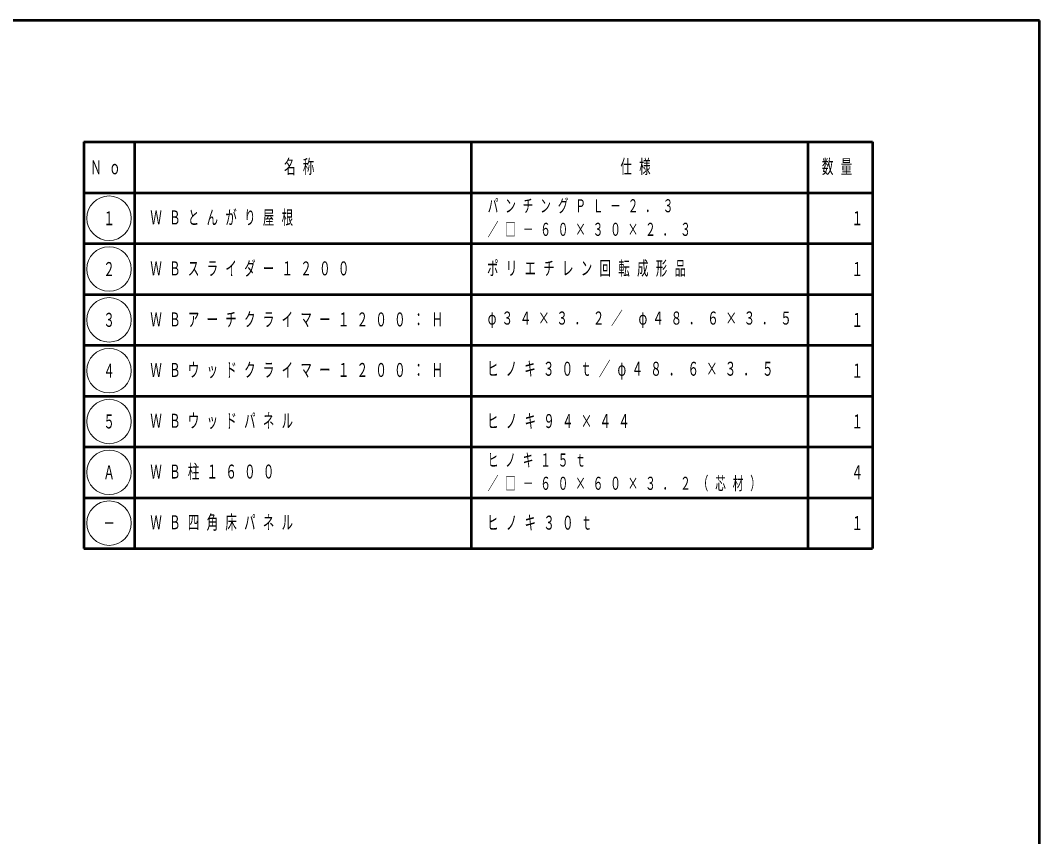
# Model space of a CAD drawing. Units: millimetres on the paper, scale 1:50. Extents: x -365 to 0, y -599 to 257.
# Drawn here: x -160.4 to 0, y 128.5 to 257 of the extents above; entities that cross this region are included whole.
import ezdxf
from ezdxf.enums import TextEntityAlignment as Align

# ---------------------------------------------------------------- set-up
doc = ezdxf.new("R2010")
doc.units = ezdxf.units.MM
doc.layers.add('LY_1', color=7, linetype='Continuous', lineweight=13)
doc.styles.add('ＭＳ ゴシック', font='')
doc.styles.get('ＭＳ ゴシック').set_extended_font_data('MS Gothic')

msp = doc.modelspace()

# ---------------------------------------------------------------- linework, layer by layer
at = {"layer": 'LY_1', "lineweight": 50}
for p, q in [((0, 257), (-365, 257)), ((0, 0), (0, 257))]:
    msp.add_line(p, q, dxfattribs=at)
at = {"layer": 'LY_1', "color": 140, "lineweight": 50}
for p, q in [((-150.481, 237.854), (-26.317, 237.854)), ((-150.481, 237.854), (-150.481, 173.854)), ((-142.481, 237.854), (-142.481, 173.854)), ((-89.481, 237.854), (-89.481, 173.854)), ((-36.481, 237.854), (-36.481, 173.854)), ((-26.317, 237.854), (-26.317, 173.854)), ((-150.481, 229.854), (-26.317, 229.854)), ((-150.481, 221.854), (-26.317, 221.854)), ((-150.481, 213.854), (-26.317, 213.854)), ((-150.481, 205.854), (-26.317, 205.854)), ((-150.481, 197.854), (-26.317, 197.854)), ((-150.481, 189.854), (-26.317, 189.854)), ((-150.481, 181.854), (-26.317, 181.854)), ((-150.481, 173.854), (-26.317, 173.854))]:
    msp.add_line(p, q, dxfattribs=at)
at = {"layer": 'LY_1'}
for centre in [(-146.481, 225.854), (-146.481, 217.854), (-146.481, 209.854), (-146.481, 201.854), (-146.481, 193.854), (-146.481, 185.854), (-146.481, 177.854)]:
    msp.add_circle(centre, 3.5, dxfattribs=at)

# ---------------------------------------------------------------- texts
at = {"layer": 'LY_1', "style": 'ＭＳ ゴシック', "width": 0.6}
for s, p in [('１', (-146.481, 225.854)), ('２', (-146.481, 217.854)), ('３', (-146.481, 209.854)), ('４', (-146.481, 201.854)), ('５', (-146.481, 193.854)), ('Ａ', (-146.481, 185.854)), ('－', (-146.481, 177.854))]:
    msp.add_text(s, height=2.199, dxfattribs=at).set_placement(p, align=Align.MIDDLE_CENTER)
for s, p in [('１', (-27.817, 225.854)), ('１', (-27.817, 217.854)), ('１', (-27.817, 209.854)), ('１', (-27.817, 201.854)), ('１', (-27.817, 193.854)), ('４', (-27.817, 185.854)), ('１', (-27.817, 177.854))]:
    msp.add_text(s, height=2.199, dxfattribs=at).set_placement(p, align=Align.MIDDLE_RIGHT)
at = {"layer": 'LY_1', "style": 'ＭＳ ゴシック'}
for s, insert, char_height, attachment_point in [('\\T1.64;\\W0.6;Ｎｏ', (-146.481, 233.854), 2.199, 5), ('\\T1.64;\\W0.6;名称', (-115.981, 233.854), 2.199, 5), ('\\T1.64;\\W0.6;仕様', (-65.981, 233.854), 2.199, 4), ('\\T1.64;\\W0.6;数量', (-31.317, 233.854), 2.199, 5), ('\\T1.64;\\W0.6;パンチングＰＬ－２．３', (-86.881, 227.721), 2.053, 4), ('\\T1.64;\\W0.6;ＷＢとんがり屋根', (-139.981, 225.854), 2.199, 4), ('\\T1.64;\\W0.6;／□－６０×３０×２．３', (-86.881, 223.987), 2.053, 4), ('\\T1.64;\\W0.6;ＷＢスライダー１２００', (-139.981, 217.854), 2.199, 4), ('\\T1.64;\\W0.6;ポリエチレン回転成形品', (-86.981, 217.854), 2.199, 4), ('\\T1.64;\\W0.6;ＷＢアーチクライマー１２００：Ｈ', (-139.981, 209.854), 2.199, 4), ('\\T1.58;\\W0.65;φ３４×３．２／\\~φ４８．６×３．５', (-86.881, 209.854), 2.053, 4), ('\\T1.64;\\W0.6;ＷＢウッドクライマー１２００：Ｈ', (-139.981, 201.854), 2.199, 4), ('\\T1.63;\\W0.6;ヒノキ３０ｔ／φ４８．６×３．５', (-86.981, 201.854), 2.199, 4), ('\\T1.64;\\W0.6;ＷＢウッドパネル', (-139.981, 193.854), 2.199, 4), ('\\T1.64;\\W0.6;ヒノキ９４×４４', (-86.981, 193.854), 2.199, 4), ('\\T1.64;\\W0.6;ヒノキ１５ｔ', (-86.881, 187.721), 2.053, 4), ('\\T1.64;\\W0.6;ＷＢ柱１６００', (-139.981, 185.854), 2.199, 4), ('\\T1.64;\\W0.6;／□－６０×６０×３．２（芯材）', (-86.881, 183.987), 2.053, 4), ('\\T1.64;\\W0.6;ＷＢ四角床パネル', (-139.981, 177.854), 2.199, 4), ('\\T1.64;\\W0.6;ヒノキ３０ｔ', (-86.981, 177.854), 2.199, 4)]:
    msp.add_mtext(s, dxfattribs=dict(at, insert=insert, char_height=char_height, attachment_point=attachment_point))

doc.saveas('drawing.dxf')
